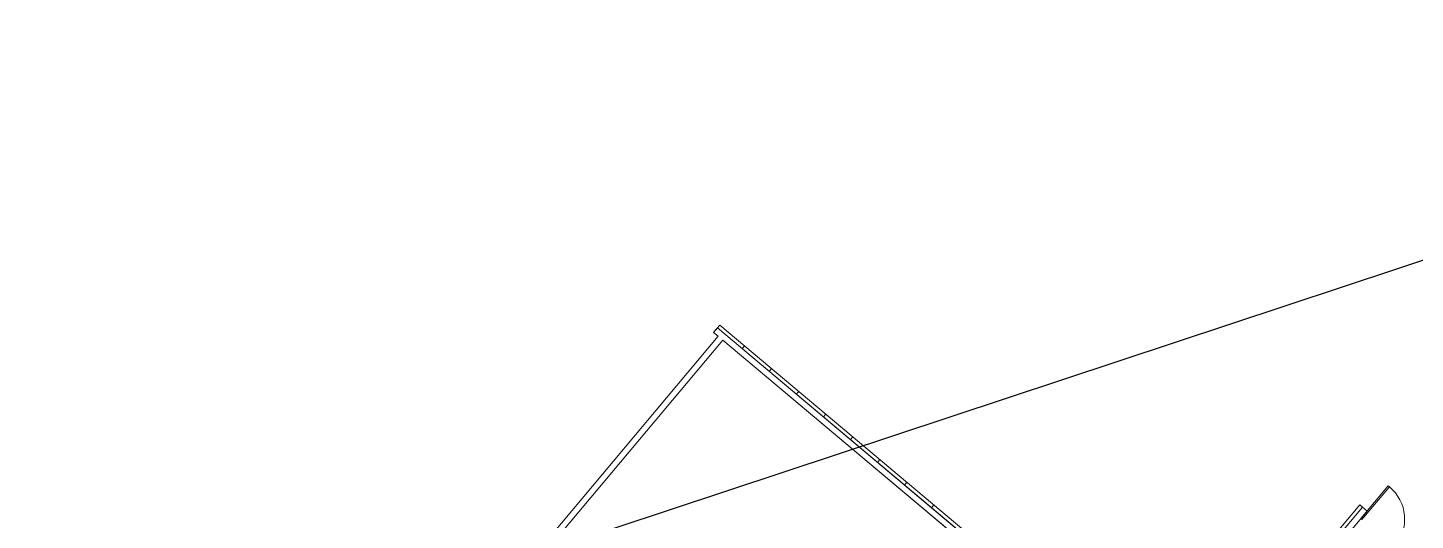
# Model space of a CAD drawing. Header units: millimetres. Extents: x 834140250 to 834644390, y 817877047 to 817987022.
# Drawn here: x 834211520 to 834258673, y 817936633 to 817953352 of the extents above; entities that cross this region are included whole.
import ezdxf

# ---------------------------------------------------------------- set-up
doc = ezdxf.new("R2010")
doc.units = ezdxf.units.MM
doc.header["$LTSCALE"] = 1000
doc.header["$MEASUREMENT"] = 0
doc.linetypes.add('HIDDEN2', pattern=[0.1875, 0.125, -0.0625])
doc.layers.add('VPA040_Text', color=3, linetype='Continuous')
doc.layers.add('VPAX', color=7, linetype='Continuous', lineweight=13)

# ---------------------------------------------------------------- blocks, each defined once
blk = doc.blocks.new('A$C5E6F6156')
at = {"layer": 'VPAX', "color": 253, "linetype": 'HIDDEN2'}
for p, q in [((-282, -25), (-153, 129)), ((-129, -153), (-282, -25))]:
    blk.add_line(p, q, dxfattribs=at)
at = {"layer": 'VPAX', "color": 253, "ltscale": 500}
for p, q in [((-153, 129), (14448, -12123)), ((12470, -10724), (25, -282))]:
    blk.add_line(p, q, dxfattribs=at)
for points in [[(-7608, -19529), (-4141, -22437), (-4270, -22591), (-12888, -15359), (-129, -153), (-282, -25), (-153, 129), (15367, -12894, 0.414214), (16001, -12839), (21773, -5960), (21926, -6088), (16154, -12967, -0.414214), (15238, -13047), (25, -282), (-10935, -13343), (-10475, -13728), (-10572, -13843), (-11031, -13458), (-12606, -15335), (-9427, -18002), (-9376, -17941), (-9261, -18037)], [(-73, 224), (15447, -12798, 0.414214), (15905, -12758), (21677, -5879)]]:
    blk.add_lwpolyline(points, format="xyb", dxfattribs=at)
for points in [[(-153, 129), (-73, 224)], [(-153, 129), (-73, 224)], [(-12887, -15359), (-129, -153)], [(-10935, -13343), (25, -282)], [(689, -579), (770, -483)], [(689, -579), (770, -483)], [(1609, -1350), (1689, -1254)], [(1609, -1350), (1689, -1254)], [(2528, -2121), (2608, -2025)], [(3447, -2893), (3528, -2797)], [(4366, -3664), (4447, -3568)], [(5286, -4435), (5366, -4339)], [(6205, -5207), (6285, -5111)], [(7124, -5978), (7205, -5882)], [(21677, -5879), (21773, -5960)]]:
    blk.add_lwpolyline(points, dxfattribs=at)
blk.add_lwpolyline([(21752, -6373), (21714, -6341), (22646, -5230), (22684, -5263)], close=True, dxfattribs=at)
blk.add_arc((21752, -6373), 1450, 320, 50, dxfattribs=at)

msp = doc.modelspace()

# ---------------------------------------------------------------- linework, layer by layer
at = {"ltscale": 500}
msp.add_lwpolyline([(834282788.7, 817953351.6), (834140250.4, 817906171.2)], dxfattribs=at)

# ---------------------------------------------------------------- block references
at = {"layer": 'VPA040_Text', "color": 3, "ltscale": 500}
msp.add_blockref('A$C5E6F6156', (834235110.9, 817943032.7), dxfattribs=at)

doc.saveas('drawing.dxf')
